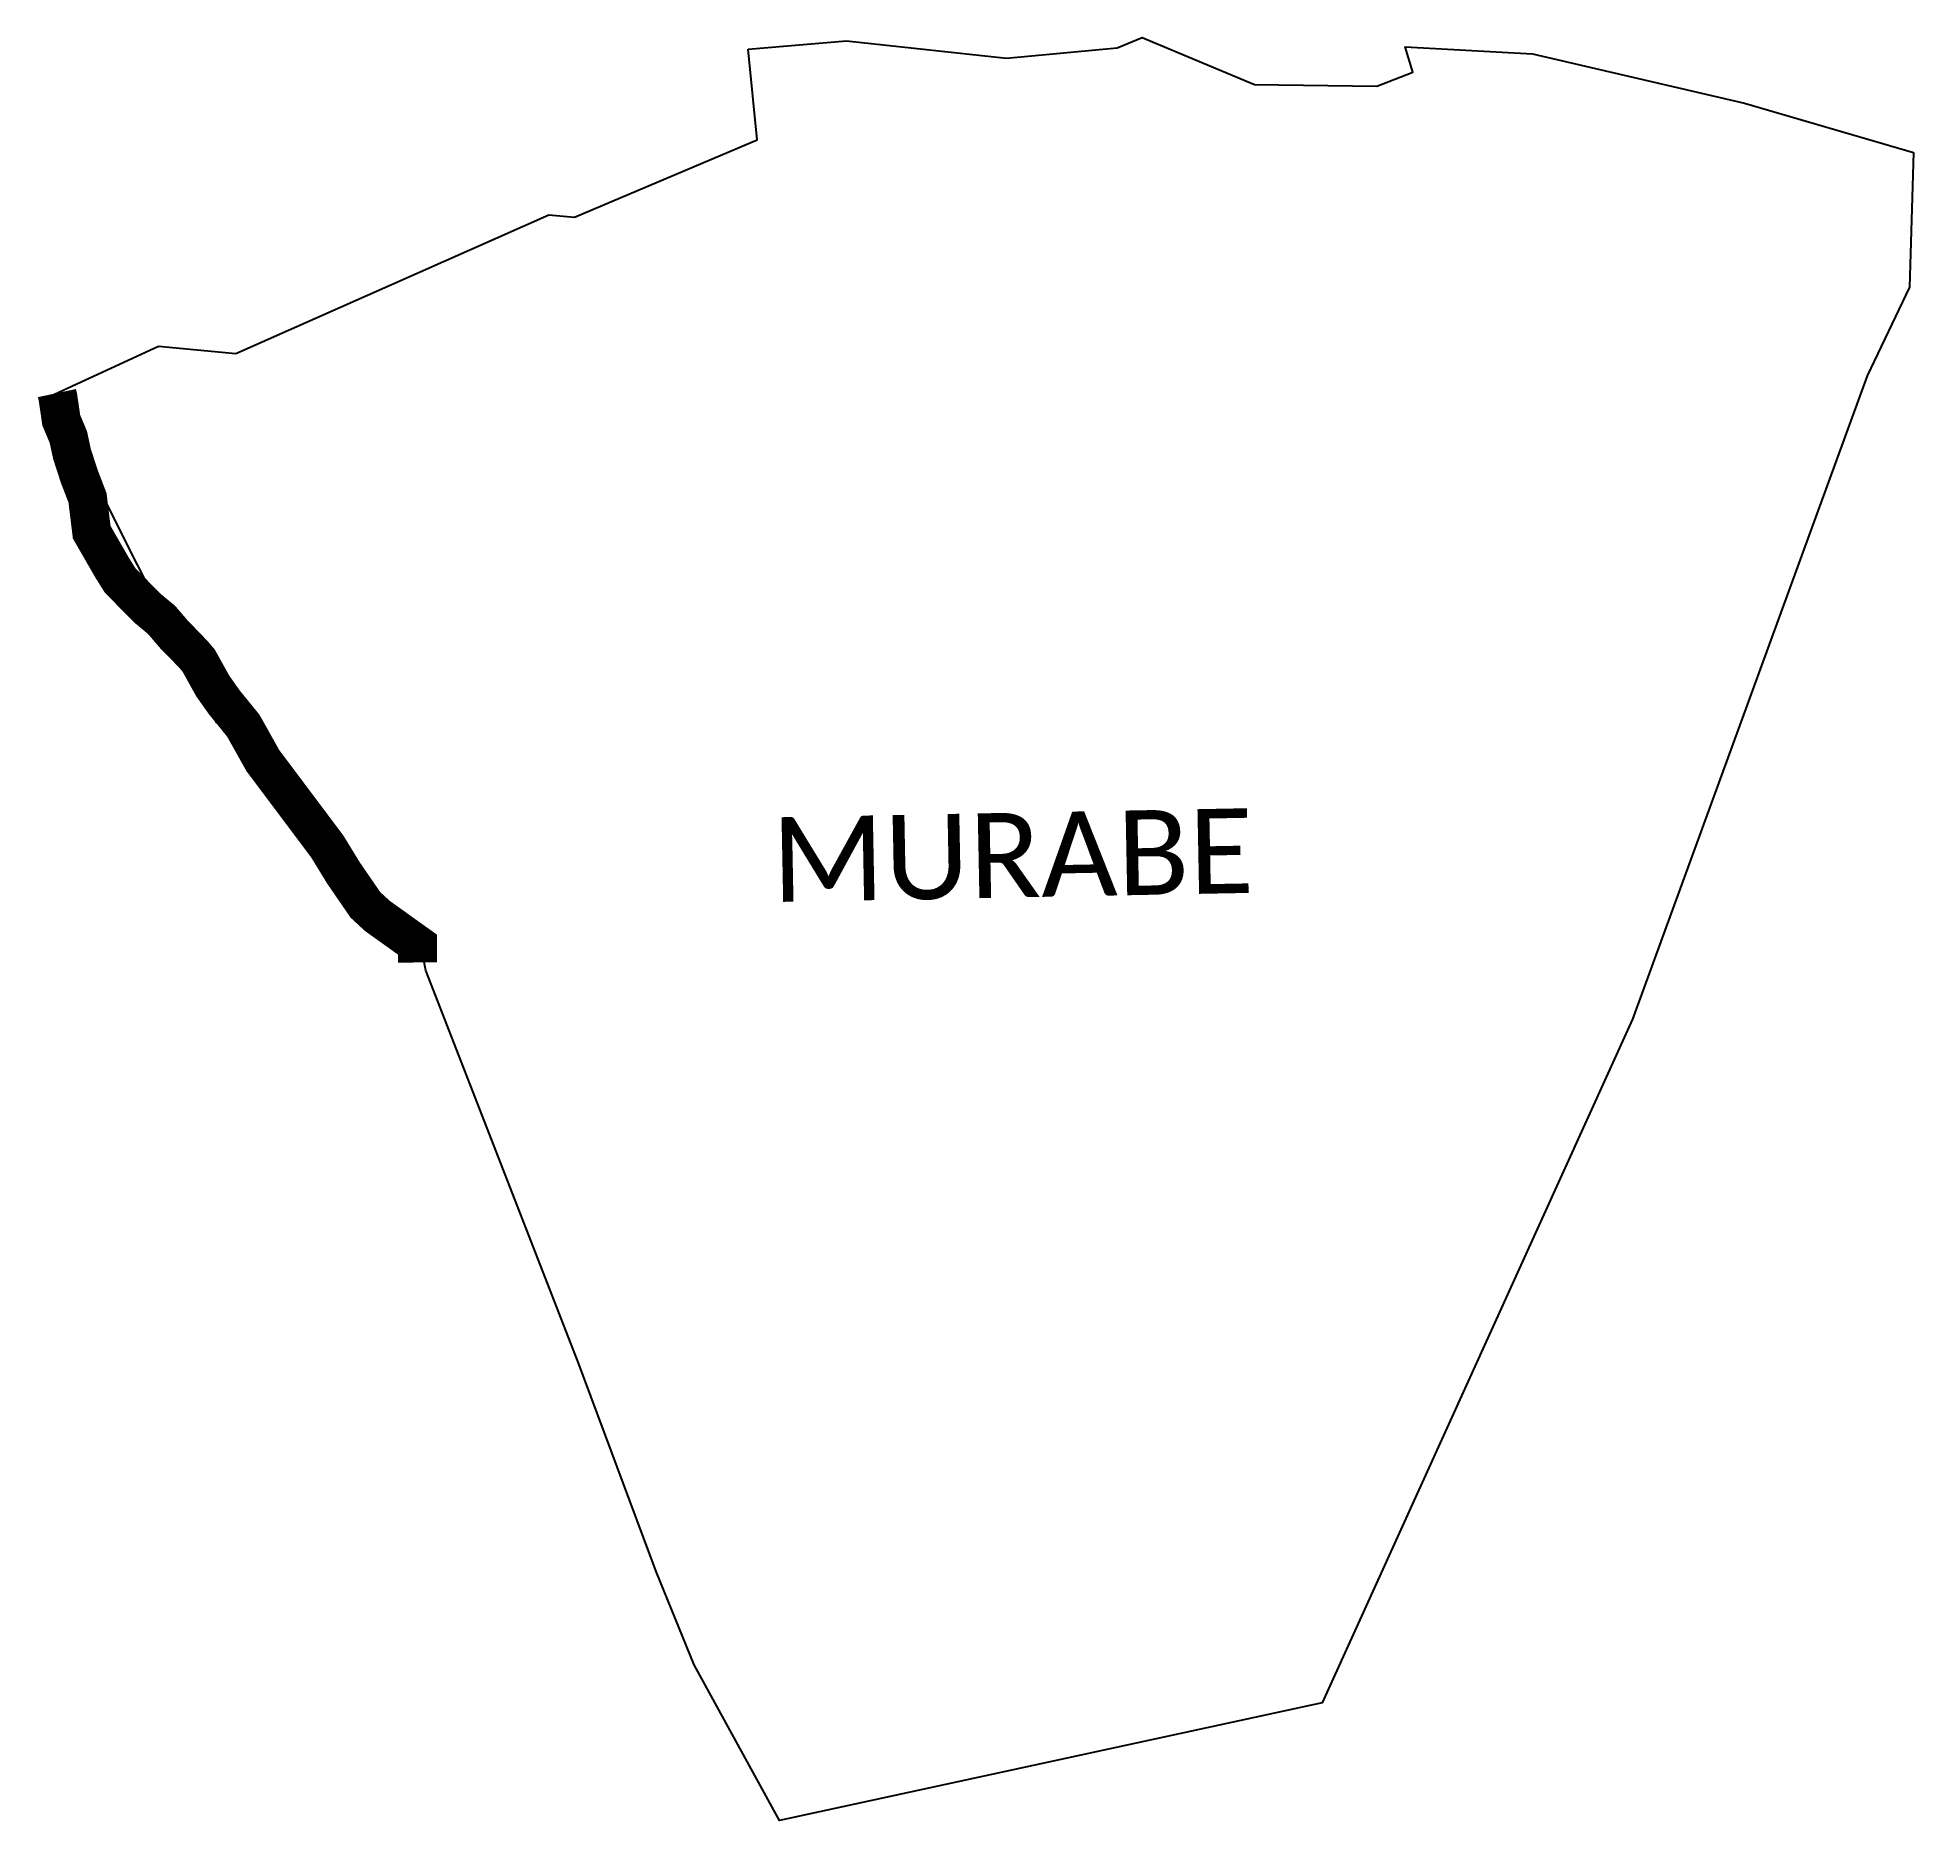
# Model space of a CAD drawing. Header units: metres. Extents: x 257892 to 260301, y 2182873 to 2185163.
import ezdxf

# ---------------------------------------------------------------- set-up
doc = ezdxf.new("R2010")
doc.units = ezdxf.units.M
for name, color, linetype in [('NATURALLY PROTECTED', 3, 'Continuous'), ('village', 3, 'Continuous'), ('VILLAGE NAME', 250, 'Continuous')]:
    doc.layers.add(name, color=color, linetype=linetype)
doc.styles.get("Standard").update_dxf_attribs({"font": 'simplex.shx'})

msp = doc.modelspace()

# ---------------------------------------------------------------- linework, layer by layer
at = {"color": 3, "flags": 128}
msp.add_lwpolyline([(258804.5, 2185147.6), (258930.7, 2185158.2)], dxfattribs=at)
at = {"layer": 'NATURALLY PROTECTED', "color": 116, "true_color": 0x136734, "const_width": 50, "flags": 128}
msp.add_lwpolyline([(257917, 2184706), (257918.3, 2184699.9), (257922.5, 2184671.1), (257931.6, 2184649.5), (257936.3, 2184627.7), (257945.7, 2184598.8), (257956.2, 2184571.5), (257961.6, 2184527.3), (257988.2, 2184481.1), (257997.9, 2184465.7), (258012.8, 2184450.4), (258034.1, 2184429), (258051.2, 2184414.8), (258068, 2184395.2), (258075.7, 2184387.5), (258092.2, 2184370.4), (258099, 2184362.3), (258117, 2184329.9), (258131.6, 2184309.2), (258156.3, 2184278.8), (258181.2, 2184234.3), (258234.2, 2184163.6), (258263.9, 2184124), (258284.9, 2184089.7), (258300.9, 2184066.4), (258313, 2184048.8), (258328.1, 2184034.8), (258379.9, 2183997.7), (258380, 2183974.8)], dxfattribs=at)
at = {"layer": 'village', "color": 3}
for points in [[(258930.7, 2185158.2, 0), (259136.2, 2185136, 0), (259278.3, 2185149.5, 0), (259310.3, 2185162.6, 0), (259454.5, 2185102.2, 0), (259611.7, 2185100, 0), (259657.8, 2185117.9, 0), (259648.2, 2185150.5, 0), (259811.6, 2185141.8, 0), (260083.7, 2185078.3, 0), (260300.7, 2185014.8, 0)], [(260300.7, 2185014.8, 0), (260295.7, 2184841.8, 0), (260241.2, 2184728.3, 0), (259940.1, 2183902.2, 0), (259549.6, 2183041.9, 0), (259541.5, 2183024, 0), (258844.9, 2182873, 0), (258735.2, 2183072.8, 0), (258686.2, 2183192.6, 0), (258586, 2183461.6, 0), (258390.8, 2183964.4, 0), (258387.6, 2183979.6, 0), (258171.9, 2184230.2, 0), (258122.3, 2184282.7, 0), (257918.5, 2184688.4, 0), (257913.6, 2184704.4, 0), (258047.4, 2184766.4, 0), (258146.5, 2184756.8, 0), (258548.5, 2184934.7, 0), (258581.3, 2184932.1, 0), (258815.9, 2185031.3, 0), (258804.5, 2185147.6, 0)]]:
    msp.add_polyline3d(points, dxfattribs=at)

# ---------------------------------------------------------------- texts
at = {"layer": 'VILLAGE NAME', "insert": (258833.5, 2184161.1), "char_height": 108.748, "attachment_point": 1, "rotation": 1.1028}
msp.add_mtext_dynamic_manual_height_columns('{\\fCalibri|b0|i0|c0|p34;MURABE}', width=726.929, gutter_width=543.7, heights=[0], dxfattribs=at)

doc.saveas('drawing.dxf')
